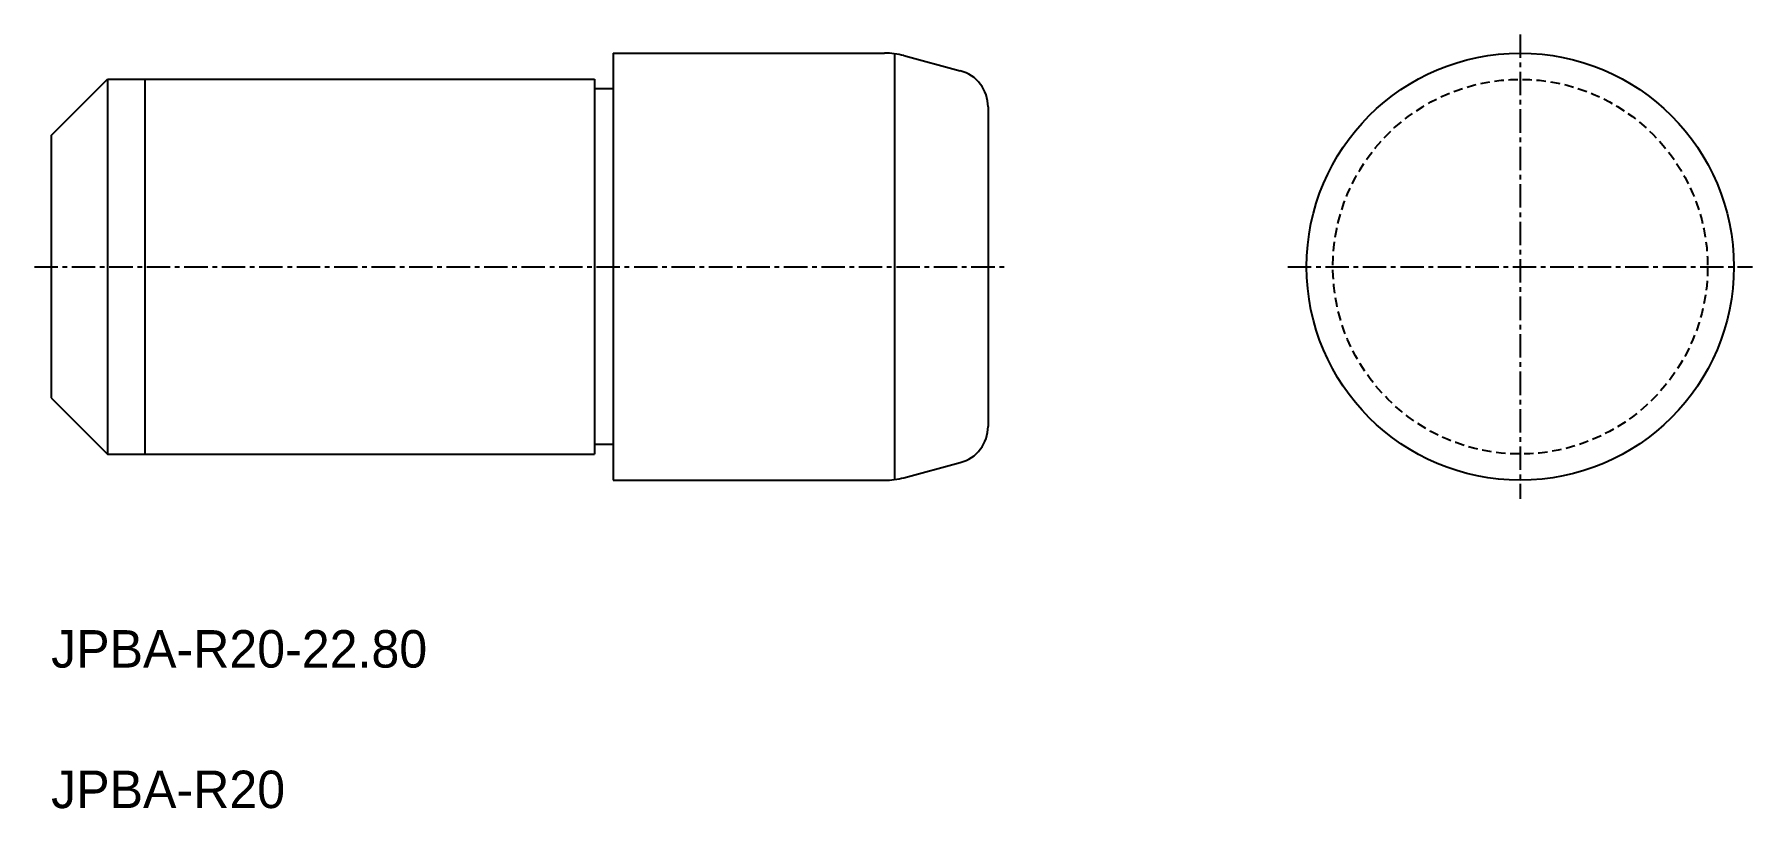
# Model space of a CAD drawing. Extents: x -1693.5 to -1601.8, y -824.5 to -783.2.
import ezdxf

# ---------------------------------------------------------------- set-up
doc = ezdxf.new("R2010")
doc.units = 0
doc.linetypes.add('CENTER', pattern=[2, 1.25, -0.25, 0.25, -0.25])
doc.linetypes.add('DASHED', pattern=[0.75, 0.5, -0.25])
doc.layers.get('0').update_dxf_attribs({"linetype": 'CONTINUOUS'})
doc.layers.add('CENTER', color=1, linetype='CENTER')

msp = doc.modelspace()

# ---------------------------------------------------------------- linework, layer by layer
at = {"color": 7, "linetype": 'CONTINUOUS'}
for p, q in [((-1662.635, -784.18), (-1662.635, -806.98)), ((-1662.635, -784.18), (-1648.161, -784.18)), ((-1647.635, -784.215), (-1647.635, -806.945)), ((-1647.126, -784.316), (-1644.117, -785.123)), ((-1692.635, -788.58), (-1689.635, -785.58)), ((-1689.635, -785.58), (-1689.635, -805.58)), ((-1689.635, -785.58), (-1663.635, -785.58)), ((-1663.635, -785.58), (-1663.635, -805.58)), ((-1662.635, -786.08), (-1663.635, -786.08)), ((-1642.635, -787.054), (-1642.635, -804.106)), ((-1692.635, -788.58), (-1692.635, -802.58)), ((-1692.635, -802.58), (-1689.635, -805.58)), ((-1662.635, -805.08), (-1663.635, -805.08)), ((-1689.635, -805.58), (-1663.635, -805.58)), ((-1647.126, -806.844), (-1644.117, -806.038)), ((-1662.635, -806.98), (-1648.161, -806.98))]:
    msp.add_line(p, q, dxfattribs=at)
at = {"color": 3, "linetype": 'CONTINUOUS'}
msp.add_line((-1687.635, -785.58), (-1687.635, -805.58), dxfattribs=at)
at = {"color": 7, "linetype": 'CONTINUOUS'}
msp.add_circle((-1614.235, -795.58), 11.4, dxfattribs=at)
at = {"color": 3, "linetype": 'DASHED'}
msp.add_circle((-1614.235, -795.58), 10, dxfattribs=at)
at = {"color": 7, "linetype": 'CONTINUOUS'}
for centre, radius, start, end in [((-1648.161, -788.18), 4, 75, 90), ((-1644.635, -787.054), 2, 360, 75), ((-1644.635, -804.106), 2, 285, 360), ((-1648.161, -802.98), 4, 270, 285)]:
    msp.add_arc(centre, radius, start, end, dxfattribs=at)
at = {"layer": 'CENTER', "color": 1, "linetype": 'CENTER'}
for p, q in [((-1614.235, -783.18), (-1614.235, -807.98)), ((-1693.53, -795.58), (-1641.635, -795.58)), ((-1626.635, -795.58), (-1601.835, -795.58))]:
    msp.add_line(p, q, dxfattribs=at)

# ---------------------------------------------------------------- texts
at = {"color": 7, "linetype": 'CONTINUOUS'}
for s, p in [('JPBA-R20-22.80', (-1692.635, -816.98)), ('JPBA-R20', (-1692.635, -824.48))]:
    msp.add_text(s, height=2, dxfattribs=at).set_placement(p)

doc.saveas('drawing.dxf')
